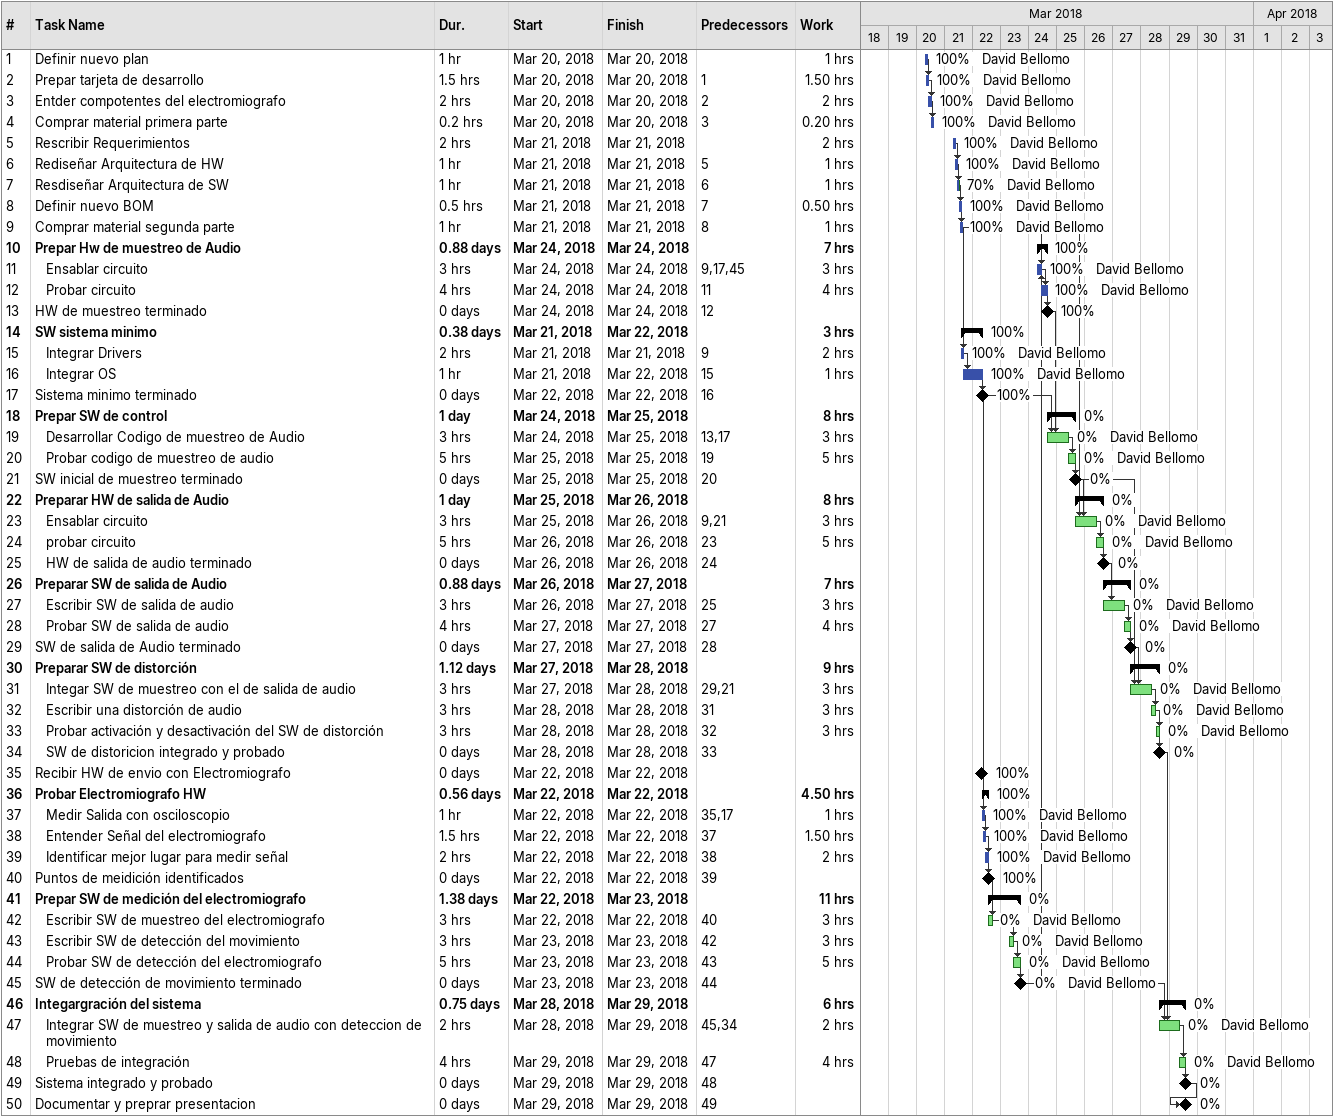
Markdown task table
| ID | Level | Task | Duration | Start | Finish | Predecessors | Resources | % complete | Work (h) |
|---|---|---|---|---|---|---|---|---|---|
| 1 | 1 | Definir nuevo plan | 1h | 2018-03-20 | 2018-03-20 |  | David Bellomo | 100 | 1 |
| 2 | 1 | Prepar tarjeta de desarrollo | 1.5h | 2018-03-20 | 2018-03-20 | 1 | David Bellomo | 100 | 1.50 |
| 3 | 1 | Entder compotentes del electromiografo | 2h | 2018-03-20 | 2018-03-20 | 2 | David Bellomo | 100 | 2 |
| 4 | 1 | Comprar material primera parte | 0.2h | 2018-03-20 | 2018-03-20 | 3 | David Bellomo | 100 | 0.20 |
| 5 | 1 | Rescribir Requerimientos | 2h | 2018-03-21 | 2018-03-21 |  | David Bellomo | 100 | 2 |
| 6 | 1 | Rediseñar Arquitectura de HW | 1h | 2018-03-21 | 2018-03-21 | 5 | David Bellomo | 100 | 1 |
| 7 | 1 | Resdiseñar Arquitectura de SW | 1h | 2018-03-21 | 2018-03-21 | 6 | David Bellomo | 70 | 1 |
| 8 | 1 | Definir nuevo BOM | 0.5h | 2018-03-21 | 2018-03-21 | 7 | David Bellomo | 100 | 0.50 |
| 9 | 1 | Comprar material segunda parte | 1h | 2018-03-21 | 2018-03-21 | 8 | David Bellomo | 100 | 1 |
| 10 | 1 | **Prepar Hw de muestreo de Audio** | 0.88d | 2018-03-24 | 2018-03-24 |  |  | 100 | 7 |
| 11 | 2 | Ensablar circuito | 3h | 2018-03-24 | 2018-03-24 | 9, 17, 45 | David Bellomo | 100 | 3 |
| 12 | 2 | Probar circuito | 4h | 2018-03-24 | 2018-03-24 | 11 | David Bellomo | 100 | 4 |
| 13 | 1 | HW de muestreo terminado | 0d | 2018-03-24 | 2018-03-24 | 12 |  | 100 |  |
| 14 | 1 | **SW sistema minimo** | 0.38d | 2018-03-21 | 2018-03-22 |  |  | 100 | 3 |
| 15 | 2 | Integrar Drivers | 2h | 2018-03-21 | 2018-03-21 | 9 | David Bellomo | 100 | 2 |
| 16 | 2 | Integrar OS | 1h | 2018-03-21 | 2018-03-22 | 15 | David Bellomo | 100 | 1 |
| 17 | 1 | Sistema minimo terminado | 0d | 2018-03-22 | 2018-03-22 | 16 |  | 100 |  |
| 18 | 1 | **Prepar SW de control** | 1d | 2018-03-24 | 2018-03-25 |  |  | 0 | 8 |
| 19 | 2 | Desarrollar Codigo de muestreo de Audio | 3h | 2018-03-24 | 2018-03-25 | 13, 17 | David Bellomo | 0 | 3 |
| 20 | 2 | Probar codigo de muestreo de audio | 5h | 2018-03-25 | 2018-03-25 | 19 | David Bellomo | 0 | 5 |
| 21 | 1 | SW inicial de muestreo terminado | 0d | 2018-03-25 | 2018-03-25 | 20 |  | 0 |  |
| 22 | 1 | **Preparar HW de salida de Audio** | 1d | 2018-03-25 | 2018-03-26 |  |  | 0 | 8 |
| 23 | 2 | Ensablar circuito | 3h | 2018-03-25 | 2018-03-26 | 9, 21 | David Bellomo | 0 | 3 |
| 24 | 2 | probar circuito | 5h | 2018-03-26 | 2018-03-26 | 23 | David Bellomo | 0 | 5 |
| 25 | 2 | HW de salida de audio terminado | 0d | 2018-03-26 | 2018-03-26 | 24 |  | 0 |  |
| 26 | 1 | **Preparar SW de salida de Audio** | 0.88d | 2018-03-26 | 2018-03-27 |  |  | 0 | 7 |
| 27 | 2 | Escribir SW de salida de audio | 3h | 2018-03-26 | 2018-03-27 | 25 | David Bellomo | 0 | 3 |
| 28 | 2 | Probar SW de salida de audio | 4h | 2018-03-27 | 2018-03-27 | 27 | David Bellomo | 0 | 4 |
| 29 | 1 | SW de salida de Audio terminado | 0d | 2018-03-27 | 2018-03-27 | 28 |  | 0 |  |
| 30 | 1 | **Preparar SW de distorción** | 1.12d | 2018-03-27 | 2018-03-28 |  |  | 0 | 9 |
| 31 | 2 | Integar SW de muestreo con el de salida de audio | 3h | 2018-03-27 | 2018-03-28 | 29, 21 | David Bellomo | 0 | 3 |
| 32 | 2 | Escribir una distorción de audio | 3h | 2018-03-28 | 2018-03-28 | 31 | David Bellomo | 0 | 3 |
| 33 | 2 | Probar activación y desactivación del SW de distorción | 3h | 2018-03-28 | 2018-03-28 | 32 | David Bellomo | 0 | 3 |
| 34 | 2 | SW de distoricion integrado y probado | 0d | 2018-03-28 | 2018-03-28 | 33 |  | 0 |  |
| 35 | 1 | Recibir HW de envio con Electromiografo | 0d | 2018-03-22 | 2018-03-22 |  |  | 100 |  |
| 36 | 1 | **Probar Electromiografo HW** | 0.56d | 2018-03-22 | 2018-03-22 |  |  | 100 | 4.50 |
| 37 | 2 | Medir Salida con osciloscopio | 1h | 2018-03-22 | 2018-03-22 | 35, 17 | David Bellomo | 100 | 1 |
| 38 | 2 | Entender Señal del electromiografo | 1.5h | 2018-03-22 | 2018-03-22 | 37 | David Bellomo | 100 | 1.50 |
| 39 | 2 | Identificar mejor lugar para medir señal | 2h | 2018-03-22 | 2018-03-22 | 38 | David Bellomo | 100 | 2 |
| 40 | 1 | Puntos de meidición identificados | 0d | 2018-03-22 | 2018-03-22 | 39 |  | 100 |  |
| 41 | 1 | **Prepar SW de medición del electromiografo** | 1.38d | 2018-03-22 | 2018-03-23 |  |  | 0 | 11 |
| 42 | 2 | Escribir SW de muestreo del electromiografo | 3h | 2018-03-22 | 2018-03-22 | 40 | David Bellomo | 0 | 3 |
| 43 | 2 | Escribir SW de detección del movimiento | 3h | 2018-03-23 | 2018-03-23 | 42 | David Bellomo | 0 | 3 |
| 44 | 2 | Probar SW de detección del electromiografo | 5h | 2018-03-23 | 2018-03-23 | 43 | David Bellomo | 0 | 5 |
| 45 | 1 | SW de detección de movimiento terminado | 0d | 2018-03-23 | 2018-03-23 | 44 | David Bellomo | 0 |  |
| 46 | 1 | **Integargración del sistema** | 0.75d | 2018-03-28 | 2018-03-29 |  |  | 0 | 6 |
| 47 | 2 | Integrar SW de muestreo y salida de audio con deteccion de movimiento | 2h | 2018-03-28 | 2018-03-29 | 45, 34 | David Bellomo | 0 | 2 |
| 48 | 2 | Pruebas de integración | 4h | 2018-03-29 | 2018-03-29 | 47 | David Bellomo | 0 | 4 |
| 49 | 1 | Sistema integrado y probado | 0d | 2018-03-29 | 2018-03-29 | 48 |  | 0 |  |
| 50 | 1 | Documentar y preprar presentacion | 0d | 2018-03-29 | 2018-03-29 | 49 |  | 0 |  |
